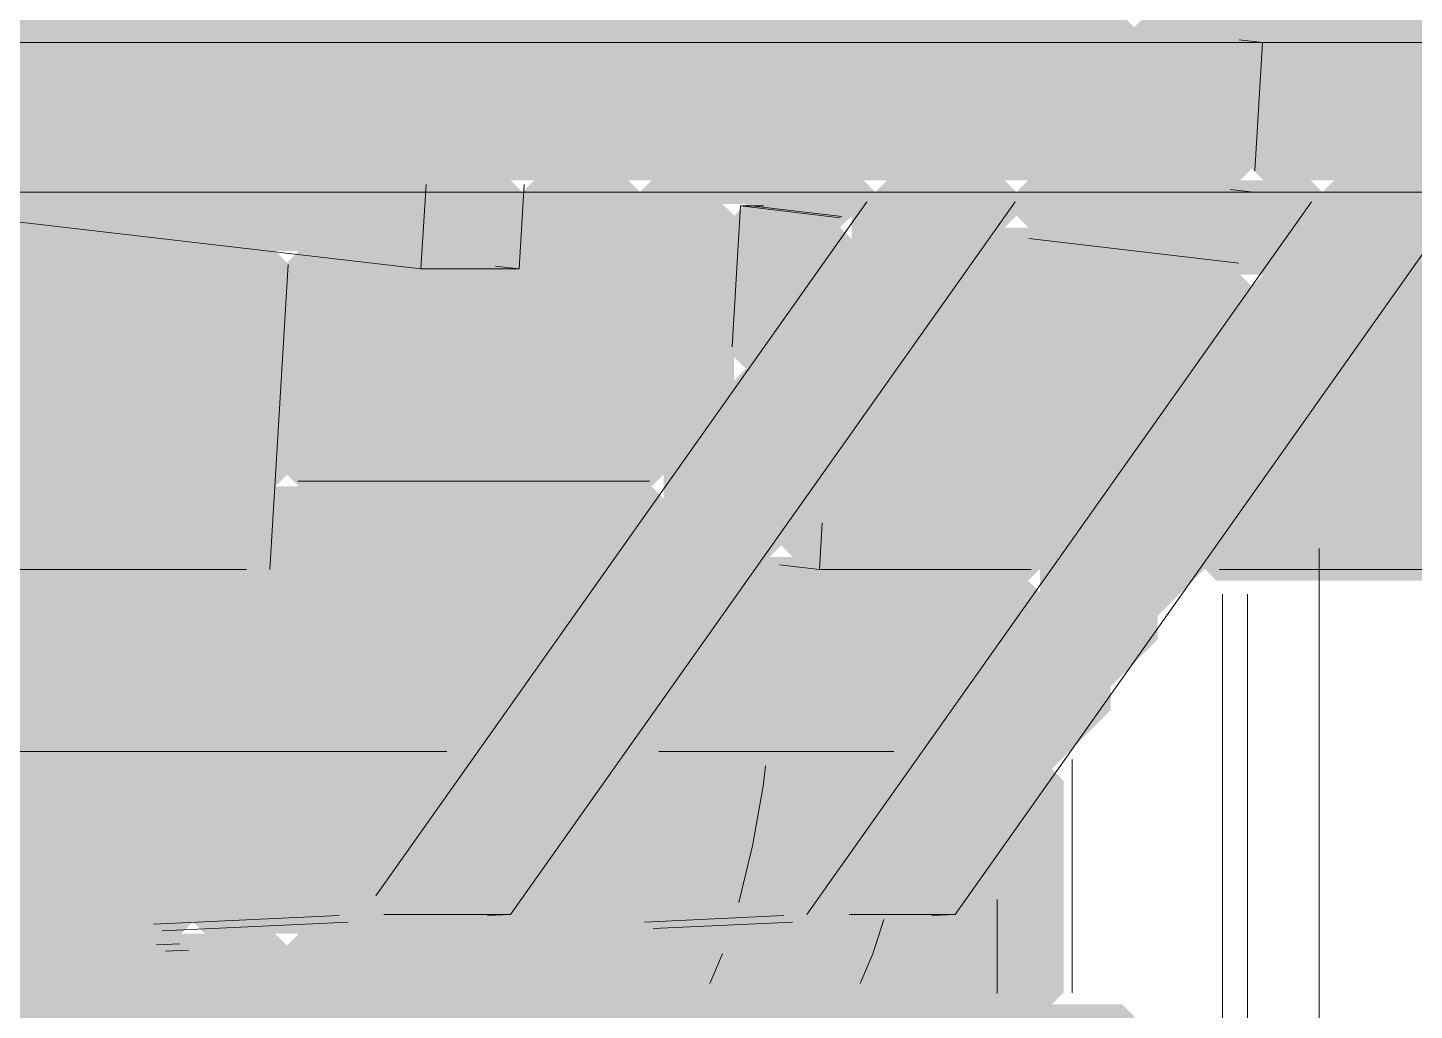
# Model space of a CAD drawing. Header units: millimetres. Extents: x 0 to 84100, y 0 to 59400.
# Drawn here: x 55835 to 56424, y 49394 to 49811 of the extents above; entities that cross this region are included whole.
import ezdxf

# ---------------------------------------------------------------- set-up
doc = ezdxf.new("R2010")
doc.units = ezdxf.units.MM
doc.layers.add('10_見えがかり', color=7, linetype='Continuous', lineweight=13)
doc.layers.add('12_見えがかり（ガラス）', color=5, linetype='Continuous', lineweight=9)

msp = doc.modelspace()

# ---------------------------------------------------------------- hatches: boundary and pattern name
at = {"layer": '10_見えがかり', "true_color": 0xbdbdbd}
for points in [[(56309.92, 49806.57), (56349.92, 49806.57), (56354.92, 49801.57), (56354.92, 49751.57), (56349.92, 49746.57), (54429.92, 49746.57), (54424.92, 49751.57), (54424.92, 49801.57), (54419.92, 49806.57), (54379.92, 49806.57), (54374.92, 49811.57), (54379.92, 49816.57), (56299.92, 49816.57)], [(58269.92, 49806.57), (58309.92, 49806.57), (58314.92, 49801.57), (58314.92, 49751.57), (58309.92, 49746.57), (56359.92, 49746.57), (56354.92, 49751.57), (56354.92, 49801.57), (56349.92, 49806.57), (56309.92, 49806.57), (56304.92, 49811.57), (56309.92, 49816.57), (58259.92, 49816.57)], [(56044.92, 49741.57), (56044.92, 49711.57), (56039.92, 49706.57), (55989.92, 49706.57), (55979.92, 49716.57), (55899.92, 49716.57), (55889.92, 49726.57), (55809.92, 49726.57), (55799.92, 49736.57), (55739.92, 49736.57), (55734.92, 49741.57), (55739.92, 49746.57), (56039.92, 49746.57)], [(56099.92, 49736.57), (56129.92, 49736.57), (56134.92, 49731.57), (56134.92, 49651.57), (56099.92, 49616.57), (55949.92, 49616.57), (55944.92, 49621.57), (55944.92, 49711.57), (55949.92, 49716.57), (55979.92, 49716.57), (55989.92, 49706.57), (56039.92, 49706.57), (56044.92, 49711.57), (56044.92, 49741.57), (56049.92, 49746.57), (56089.92, 49746.57)], [(56179.92, 49726.57), (56169.92, 49736.57), (56099.92, 49736.57), (56094.92, 49741.57), (56099.92, 49746.57), (56189.92, 49746.57), (56194.92, 49741.57)], [(56364.92, 49721.57), (56364.92, 49711.57), (56359.92, 49706.57), (56349.92, 49706.57), (56339.92, 49716.57), (56269.92, 49716.57), (56254.92, 49731.57), (56254.92, 49741.57), (56259.92, 49746.57), (56379.92, 49746.57), (56384.92, 49741.57)], [(55889.92, 49726.57), (55899.92, 49716.57), (55939.92, 49716.57), (55944.92, 49711.57), (55944.92, 49621.57), (55939.92, 49616.57), (55934.92, 49611.57), (55934.92, 49581.57), (55929.92, 49576.57), (55279.92, 49576.57), (54399.92, 49576.57), (54394.92, 49581.57), (54414.92, 49601.57), (54414.92, 49611.57), (54444.92, 49641.57), (54444.92, 49651.57), (54464.92, 49671.57), (54464.92, 49681.57), (54494.92, 49711.57), (54494.92, 49721.57), (54509.92, 49736.57), (54549.92, 49736.57), (54559.92, 49726.57), (54639.92, 49726.57), (54649.92, 49716.57), (54719.92, 49716.57), (54729.92, 49706.57), (54789.92, 49706.57), (54794.92, 49711.57), (54794.92, 49731.57), (54799.92, 49736.57), (54859.92, 49736.57), (54869.92, 49726.57), (54949.92, 49726.57), (54959.92, 49716.57), (55039.92, 49716.57), (55049.92, 49706.57), (55099.92, 49706.57), (55104.92, 49711.57), (55104.92, 49731.57), (55109.92, 49736.57), (55179.92, 49736.57), (55189.92, 49726.57), (55259.92, 49726.57), (55269.92, 49716.57), (55349.92, 49716.57), (55359.92, 49706.57), (55409.92, 49706.57), (55414.92, 49711.57), (55414.92, 49731.57), (55419.92, 49736.57), (55489.92, 49736.57), (55499.92, 49726.57), (55579.92, 49726.57), (55589.92, 49716.57), (55659.92, 49716.57), (55669.92, 49706.57), (55729.92, 49706.57), (55734.92, 49711.57), (55734.92, 49731.57), (55739.92, 49736.57), (55799.92, 49736.57), (55809.92, 49726.57)], [(56154.92, 49691.57), (56154.92, 49681.57), (56139.92, 49666.57), (56134.92, 49671.57), (56134.92, 49731.57), (56139.92, 49736.57), (56169.92, 49736.57), (56184.92, 49721.57)], [(57849.92, 49726.57), (57859.92, 49716.57), (57899.92, 49716.57), (57904.92, 49711.57), (57904.92, 49611.57), (57904.92, 49581.57), (57899.92, 49576.57), (57259.92, 49576.57), (56339.92, 49576.57), (56334.92, 49581.57), (56334.92, 49591.57), (56364.92, 49621.57), (56364.92, 49631.57), (56384.92, 49651.57), (56384.92, 49661.57), (56414.92, 49691.57), (56414.92, 49701.57), (56434.92, 49721.57), (56434.92, 49731.57), (56439.92, 49736.57), (56489.92, 49736.57), (56499.92, 49726.57), (56579.92, 49726.57), (56589.92, 49716.57), (56659.92, 49716.57), (56669.92, 49706.57), (56719.92, 49706.57), (56734.92, 49721.57), (56734.92, 49731.57), (56739.92, 49736.57), (56809.92, 49736.57), (56819.92, 49726.57), (56889.92, 49726.57), (56899.92, 49716.57), (56979.92, 49716.57), (56989.92, 49706.57), (57039.92, 49706.57), (57044.92, 49711.57), (57044.92, 49731.57), (57049.92, 49736.57), (57129.92, 49736.57), (57139.92, 49726.57), (57209.92, 49726.57), (57219.92, 49716.57), (57299.92, 49716.57), (57309.92, 49706.57), (57359.92, 49706.57), (57364.92, 49711.57), (57364.92, 49731.57), (57369.92, 49736.57), (57449.92, 49736.57), (57459.92, 49726.57), (57529.92, 49726.57), (57539.92, 49716.57), (57619.92, 49716.57), (57629.92, 49706.57), (57679.92, 49706.57), (57684.92, 49711.57), (57684.92, 49731.57), (57689.92, 49736.57), (57759.92, 49736.57), (57769.92, 49726.57)], [(56339.92, 49716.57), (56354.92, 49701.57), (56344.92, 49691.57), (56344.92, 49681.57), (56314.92, 49651.57), (56314.92, 49641.57), (56294.92, 49621.57), (56294.92, 49611.57), (56259.92, 49576.57), (56169.92, 49576.57), (56159.92, 49586.57), (56154.92, 49591.57), (56154.92, 49601.57), (56174.92, 49621.57), (56174.92, 49631.57), (56204.92, 49661.57), (56204.92, 49671.57), (56224.92, 49691.57), (56224.92, 49701.57), (56249.92, 49726.57), (56259.92, 49726.57), (56269.92, 49716.57)]]:
    msp.add_hatch(color=8, dxfattribs=at).paths.add_polyline_path(points)
at = {"layer": '10_見えがかり', "true_color": 0xe9dcc4}
for points in [[(56224.92, 49691.57), (56204.92, 49671.57), (56204.92, 49661.57), (56174.92, 49631.57), (56174.92, 49621.57), (56154.92, 49601.57), (56154.92, 49591.57), (56149.92, 49586.57), (56124.92, 49561.57), (56124.92, 49551.57), (56104.92, 49531.57), (56104.92, 49521.57), (56084.92, 49501.57), (56084.92, 49491.57), (56054.92, 49461.57), (56054.92, 49451.57), (56039.92, 49436.57), (55989.92, 49436.57), (55984.92, 49441.57), (55984.92, 49451.57), (56014.92, 49481.57), (56014.92, 49491.57), (56034.92, 49511.57), (56034.92, 49521.57), (56054.92, 49541.57), (56054.92, 49551.57), (56084.92, 49581.57), (56084.92, 49591.57), (56104.92, 49611.57), (56104.92, 49621.57), (56134.92, 49651.57), (56134.92, 49661.57), (56154.92, 49681.57), (56154.92, 49691.57), (56184.92, 49721.57), (56184.92, 49731.57), (56199.92, 49746.57), (56249.92, 49746.57), (56254.92, 49741.57), (56254.92, 49731.57), (56224.92, 49701.57)], [(56434.92, 49721.57), (56414.92, 49701.57), (56414.92, 49691.57), (56384.92, 49661.57), (56384.92, 49651.57), (56364.92, 49631.57), (56364.92, 49621.57), (56334.92, 49591.57), (56334.92, 49581.57), (56314.92, 49561.57), (56314.92, 49551.57), (56294.92, 49531.57), (56294.92, 49521.57), (56269.92, 49496.57), (56264.92, 49491.57), (56264.92, 49481.57), (56244.92, 49461.57), (56244.92, 49451.57), (56229.92, 49436.57), (56179.92, 49436.57), (56174.92, 49441.57), (56174.92, 49451.57), (56194.92, 49471.57), (56194.92, 49481.57), (56224.92, 49511.57), (56224.92, 49521.57), (56244.92, 49541.57), (56244.92, 49551.57), (56264.92, 49571.57), (56264.92, 49581.57), (56294.92, 49611.57), (56294.92, 49621.57), (56314.92, 49641.57), (56314.92, 49651.57), (56344.92, 49681.57), (56344.92, 49691.57), (56364.92, 49711.57), (56364.92, 49721.57), (56389.92, 49746.57), (56439.92, 49746.57), (56444.92, 49741.57), (56434.92, 49731.57)], [(55904.92, 49431.57), (55909.92, 49436.57), (55969.92, 49436.57), (55974.92, 49431.57), (55969.92, 49426.57), (55949.92, 49426.57), (55909.92, 49426.57)], [(56094.92, 49431.57), (56099.92, 49436.57), (56159.92, 49436.57), (56164.92, 49431.57), (56159.92, 49426.57), (56099.92, 49426.57)], [(55889.92, 49416.57), (55884.92, 49421.57), (55889.92, 49426.57), (55899.92, 49426.57), (55939.92, 49426.57), (55944.92, 49421.57), (55939.92, 49416.57)], [(56304.92, 49391.57), (56304.92, 49331.57), (56299.92, 49326.57), (55369.92, 49326.57), (55364.92, 49331.57), (55364.92, 49391.57), (55369.92, 49396.57), (55449.92, 49396.57), (55519.92, 49396.57), (56269.92, 49396.57), (56299.92, 49396.57)]]:
    msp.add_hatch(color=8, dxfattribs=at).paths.add_polyline_path(points)
at = {"layer": '12_見えがかり（ガラス）', "true_color": 0xdce9f2}
h = msp.add_hatch(color=8, dxfattribs=at)
h.paths.add_polyline_path([(56104.92, 49611.57), (56084.92, 49591.57), (56084.92, 49581.57), (56054.92, 49551.57), (56054.92, 49541.57), (56034.92, 49521.57), (56034.92, 49511.57), (56014.92, 49491.57), (56014.92, 49481.57), (55984.92, 49451.57), (55984.92, 49441.57), (55989.92, 49436.57), (56039.92, 49436.57), (56054.92, 49451.57), (56054.92, 49461.57), (56084.92, 49491.57), (56084.92, 49501.57), (56104.92, 49521.57), (56104.92, 49531.57), (56124.92, 49551.57), (56124.92, 49561.57), (56149.92, 49586.57), (56159.92, 49586.57), (56169.92, 49576.57), (56259.92, 49576.57), (56264.92, 49571.57), (56244.92, 49551.57), (56244.92, 49541.57), (56224.92, 49521.57), (56224.92, 49511.57), (56194.92, 49481.57), (56194.92, 49471.57), (56174.92, 49451.57), (56174.92, 49441.57), (56179.92, 49436.57), (56229.92, 49436.57), (56244.92, 49451.57), (56244.92, 49461.57), (56264.92, 49481.57), (56264.92, 49491.57), (56269.92, 49496.57), (56274.92, 49491.57), (56274.92, 49401.57), (56269.92, 49396.57), (55519.92, 49396.57), (55514.92, 49401.57), (55519.92, 49406.57), (55539.92, 49406.57), (55544.92, 49411.57), (55539.92, 49416.57), (55489.92, 49416.57), (55479.92, 49406.57), (55459.92, 49406.57), (55449.92, 49396.57), (55329.92, 49396.57), (55319.92, 49406.57), (55279.92, 49406.57), (55274.92, 49411.57), (55274.92, 49571.57), (55279.92, 49576.57), (55929.92, 49576.57), (55934.92, 49581.57), (55934.92, 49611.57), (55939.92, 49616.57), (56099.92, 49616.57)])
h.paths.add_polyline_path([(56159.92, 49426.57), (56164.92, 49431.57), (56159.92, 49436.57), (56099.92, 49436.57), (56094.92, 49431.57), (56099.92, 49426.57)], flags=0)
h.paths.add_polyline_path([(55969.92, 49426.57), (55974.92, 49431.57), (55969.92, 49436.57), (55909.92, 49436.57), (55899.92, 49426.57), (55889.92, 49426.57), (55884.92, 49421.57), (55889.92, 49416.57), (55939.92, 49416.57), (55949.92, 49426.57)], flags=0)
h.paths.add_polyline_path([(55754.92, 49421.57), (55749.92, 49426.57), (55699.92, 49426.57), (55689.92, 49416.57), (55669.92, 49416.57), (55664.92, 49411.57), (55669.92, 49406.57), (55729.92, 49406.57), (55739.92, 49416.57), (55749.92, 49416.57)], flags=0)

# ---------------------------------------------------------------- linework, layer by layer
at = {"layer": '10_見えがかり'}
for points in [[(54428.7, 49805.14), (56359.47, 49805.13)], [(56349.53, 49806.29), (56359.43, 49805.13)], [(56359.47, 49805.13), (56349.56, 49806.29)], [(56356.2, 49750.66), (56359.47, 49805.13)], [(56356.21, 49750.66), (56359.43, 49805.13)], [(56359.43, 49805.13), (58319.26, 49805.13)], [(56001.83, 49709.07), (56003.97, 49744.82)], [(56043.49, 49709.07), (56045.64, 49744.82)], [(56355.65, 49741.58), (54424.88, 49741.58)], [(56355.65, 49741.58), (56345.75, 49742.73)], [(56345.77, 49742.73), (56355.67, 49741.58)], [(58315.51, 49741.57), (56355.67, 49741.58)], [(56191.36, 49737.53), (55982.61, 49442.74)], [(56254.33, 49737.53), (56039.94, 49434.77)], [(56137.59, 49735.73), (56134.05, 49675.93)], [(56180, 49730.74), (56137.59, 49735.73)], [(56137.59, 49735.73), (56147.58, 49735.73)], [(56180.72, 49731.22), (56141.03, 49735.89)], [(56380.27, 49737.48), (56165.88, 49434.77)], [(56443.24, 49737.48), (56228.85, 49434.77)], [(56001.83, 49709.07), (55803.24, 49732.07)], [(56349.42, 49711.4), (56260.11, 49721.9)], [(55937.64, 49581.26), (55945.41, 49710.81)], [(56001.83, 49709.07), (56043.49, 49709.07)], [(56033.56, 49710.22), (56043.49, 49709.07)], [(55949.53, 49618.76), (56098.92, 49618.76)], [(56172.34, 49601.19), (56171.17, 49581.26)], [(56436.69, 49589.94), (56436.69, 47206.57), (56420.55, 47206.57), (56420.55, 46946.57), (56383.62, 46946.57), (56383.62, 49590.16)], [(54413.64, 49581.26), (55927.68, 49581.26)], [(56154.2, 49583.26), (56171.17, 49581.26)], [(56171.17, 49581.26), (56261.11, 49581.26)], [(56341.06, 49581.26), (57900.1, 49581.26)], [(56342.42, 49570.81), (56342.42, 46946.57)], [(56342.42, 46796.57), (56342.42, 49570.78)], [(56353.06, 49570.81), (56353.06, 46946.57)], [(55343.08, 49503.93), (56012.88, 49503.93)], [(56102.85, 49503.93), (56202.82, 49503.93)], [(56147.22, 49489.27), (56148.25, 49497.95)], [(56142.77, 49463.87), (56147.22, 49489.27)], [(56136.98, 49439.89), (56142.77, 49463.87)], [(56246.66, 49401.13), (56246.66, 49441.05)], [(55967.1, 49434.31), (55888.13, 49430.62)], [(55985.97, 49434.77), (56039.94, 49434.77)], [(56039.94, 49434.77), (56030.07, 49434.31)], [(56156.01, 49434.31), (56096.78, 49431.55)], [(56183.87, 49434.77), (56228.85, 49434.77)], [(56193.88, 49418.08), (56198.55, 49432.62)], [(56193.88, 49418.08), (56198.55, 49432.62)], [(56228.85, 49434.77), (56218.98, 49434.31)], [(55970.84, 49431.55), (55891.87, 49427.86)], [(56159.75, 49431.55), (56100.52, 49428.78)], [(55899.34, 49422.33), (55889.47, 49421.87)], [(55903.08, 49419.56), (55893.21, 49419.1)], [(56124.61, 49405.41), (56129.97, 49418.08)], [(56188.51, 49405.41), (56193.88, 49418.08)], [(56188.51, 49405.41), (56193.88, 49418.08)]]:
    msp.add_lwpolyline(points, dxfattribs=at)
at = {"layer": '12_見えがかり（ガラス）'}
msp.add_lwpolyline([(56278.59, 49401.48), (56278.59, 49500.63)], dxfattribs=at)

doc.saveas('drawing.dxf')
